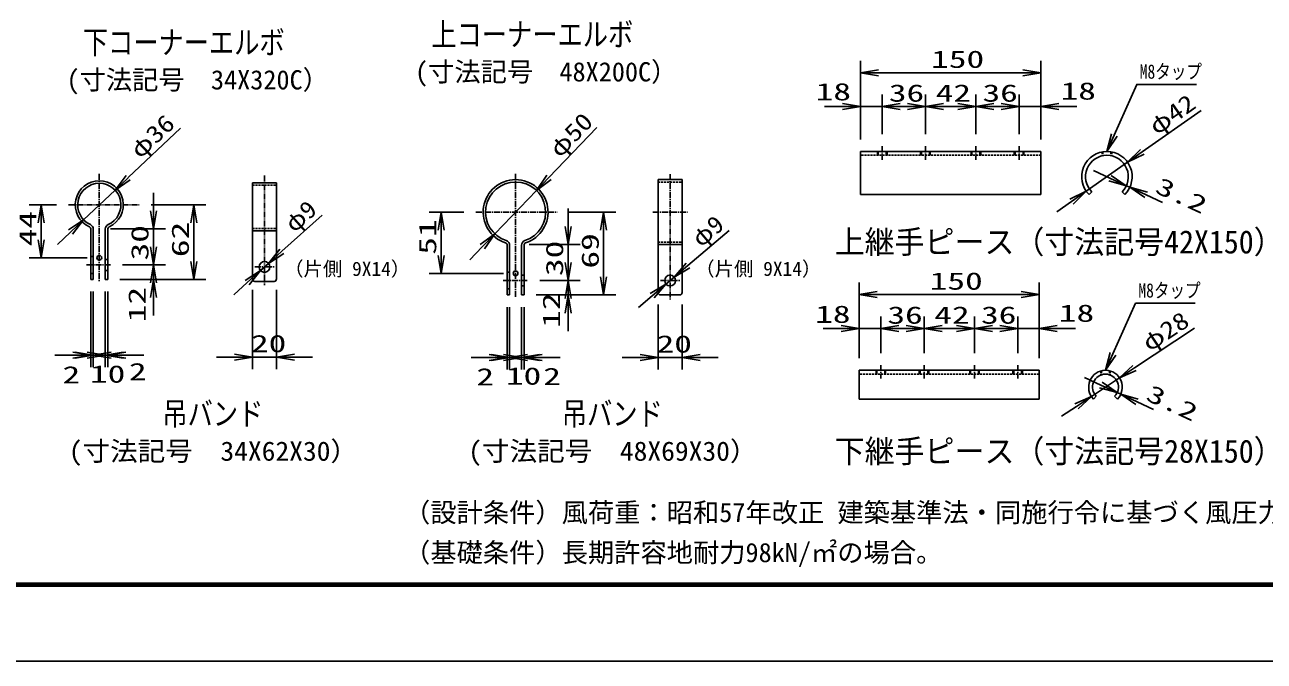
# Model space of a CAD drawing. Units: millimetres, scale not verified. Extents: x -4455 to 4455, y -3150 to 3150.
# Drawn here: x -678 to 2418, y -3150 to -1561 of the extents above; entities that cross this region are included whole.
import ezdxf
from ezdxf.enums import TextEntityAlignment as Align

# ---------------------------------------------------------------- set-up
doc = ezdxf.new("R2010")
doc.units = ezdxf.units.MM
doc.header["$LTSCALE"] = 20
doc.linetypes.add('USER1', pattern=[1.125, 0.75, -0.125, 0.125, -0.125])
doc.linetypes.add('USER2', pattern=[0.375, 0.25, -0.125])
for name, color, linetype, lineweight in [('0-2_0', 7, 'Continuous', 25), ('0-4_EXTCNT-L', 2, 'Continuous', 25), ('0-7_WAKU', 7, 'Continuous', 25), ('0-9_D-TTL-TXT', 2, 'Continuous', 25)]:
    doc.layers.add(name, color=color, linetype=linetype, lineweight=lineweight)
doc.styles.add('ＭＳ ゴシック', font='')
doc.styles.get('ＭＳ ゴシック').set_extended_font_data('MS Gothic')

# ---------------------------------------------------------------- blocks, each defined once
blk = doc.blocks.new('DARROWS')
at = {"layer": '0-2_0', "color": 2}
blk.add_line((0, 0), (-19.982, 0), dxfattribs=at)
blk.add_lwpolyline([(-20, -3.333), (0, 0), (-20, 3.333)], dxfattribs=at)

msp = doc.modelspace()

# ---------------------------------------------------------------- linework, layer by layer
at = {"layer": '0-2_0'}
for p, q in [((1409.95, -1877.55), (1409.95, -1985.09)), ((1859.95, -1877.55), (1409.95, -1877.55)), ((1451.95, -1877.55), (1451.95, -1887.15)), ((1454.05, -1877.55), (1454.05, -1887.15)), ((1473.85, -1877.55), (1473.85, -1887.15)), ((1475.95, -1877.55), (1475.95, -1887.15)), ((1559.95, -1877.55), (1559.95, -1887.15)), ((1562.05, -1877.55), (1562.05, -1887.15)), ((1581.85, -1877.55), (1581.85, -1887.15)), ((1583.95, -1877.55), (1583.95, -1887.15)), ((1685.95, -1877.55), (1685.95, -1887.15)), ((1688.05, -1877.55), (1688.05, -1887.15)), ((1707.85, -1877.55), (1707.85, -1887.15)), ((1709.95, -1877.55), (1709.95, -1887.15)), ((1793.95, -1877.55), (1793.95, -1887.15)), ((1796.05, -1877.55), (1796.05, -1887.15)), ((1815.85, -1877.55), (1815.85, -1887.15)), ((1817.95, -1877.55), (1817.95, -1887.15)), ((1859.95, -1877.55), (1859.95, -1985.09)), ((903.97, -1947.81), (903.97, -2229.81)), ((903.97, -1947.81), (963.97, -1947.81)), ((963.97, -1947.81), (963.97, -2229.81)), ((-109.32, -1955.81), (-109.32, -2195.81)), ((-109.32, -1955.81), (-49.32, -1955.81)), ((-49.32, -1955.81), (-49.32, -2195.81)), ((1987.49, -1978.31), (1980.71, -1985.09)), ((2063.01, -1978.31), (2069.8, -1985.09)), ((2073.73, -1962.95), (2082.44, -1966.97)), ((1859.95, -1985.09), (1409.95, -1985.09)), ((-513, -2071.04), (-513, -2196.81)), ((-507, -2071.04), (-507, -2196.81)), ((-477, -2071.04), (-477, -2196.81)), ((-471, -2071.04), (-471, -2196.81)), ((-463.71, -2070.81), (-423.27, -2070.81)), ((-109.32, -2075.81), (-49.32, -2075.81)), ((527, -2111.52), (527, -2235.81)), ((533, -2111.52), (533, -2235.81)), ((563, -2111.52), (563, -2235.81)), ((569, -2111.52), (569, -2235.81)), ((581.99, -2109.81), (622.15, -2109.81)), ((903.97, -2109.81), (963.97, -2109.81)), ((-513, -2139.81), (-507, -2139.81)), ((-477, -2147.31), (-471, -2147.31)), ((-513, -2181.81), (-507, -2181.81)), ((-513, -2196.81), (-507, -2196.81)), ((-477, -2174.31), (-471, -2174.31)), ((-477, -2196.81), (-471, -2196.81)), ((-109.32, -2193.23), (-109.32, -2195.81)), ((527, -2178.81), (533, -2178.81)), ((563, -2186.31), (569, -2186.31)), ((-103.32, -2201.81), (-55.32, -2201.81)), ((527, -2220.81), (533, -2220.81)), ((563, -2213.31), (569, -2213.31)), ((527, -2235.81), (533, -2235.81)), ((563, -2235.81), (569, -2235.81)), ((909.97, -2235.81), (957.97, -2235.81)), ((1448.37, -2423.87), (1448.37, -2433.47)), ((1450.47, -2423.87), (1450.47, -2433.47)), ((1470.27, -2423.87), (1470.27, -2433.47)), ((1472.37, -2423.87), (1472.37, -2433.47)), ((1556.37, -2423.87), (1556.37, -2433.47)), ((1558.47, -2423.87), (1558.47, -2433.47)), ((1578.27, -2423.87), (1578.27, -2433.47)), ((1580.37, -2423.87), (1580.37, -2433.47)), ((1682.37, -2423.87), (1682.37, -2433.47)), ((1684.47, -2423.87), (1684.47, -2433.47)), ((1704.27, -2423.87), (1704.27, -2433.47)), ((1706.37, -2423.87), (1706.37, -2433.47)), ((1790.37, -2423.87), (1790.37, -2433.47)), ((1792.47, -2423.87), (1792.47, -2433.47)), ((1812.27, -2423.87), (1812.27, -2433.47)), ((1814.37, -2423.87), (1814.37, -2433.47)), ((1856.37, -2423.87), (1856.37, -2495.57)), ((1856.37, -2495.57), (1406.37, -2495.57)), ((1998.76, -2488.78), (1991.98, -2495.57)), ((2044.59, -2488.78), (2051.37, -2495.57)), ((2051.06, -2479.52), (2059.76, -2483.57))]:
    msp.add_line(p, q, dxfattribs=at)
at = {"layer": '0-2_0', "linetype": 'USER2'}
for p, q in [((1859.95, -1887.15), (1409.95, -1887.15)), ((2013.25, -1878.7), (2013.25, -1888.51)), ((2015.35, -1878.33), (2015.35, -1888.07)), ((2035.15, -1878.33), (2035.15, -1888.07)), ((2037.25, -1878.7), (2037.25, -1888.51)), ((-109.32, -1961.81), (-49.32, -1961.81)), ((903.97, -1953.81), (963.97, -1953.81)), ((-109.32, -2069.81), (-49.32, -2069.81)), ((903.97, -2103.81), (963.97, -2103.81)), ((1856.37, -2433.47), (1406.37, -2433.47)), ((2009.68, -2425.62), (2009.68, -2435.77)), ((2011.78, -2425.05), (2011.78, -2435.02)), ((2031.58, -2425.05), (2031.58, -2435.02)), ((2033.68, -2425.62), (2033.68, -2435.77))]:
    msp.add_line(p, q, dxfattribs=at)
at = {"layer": '0-2_0', "color": 4, "linetype": 'USER1'}
for p, q in [((1463.95, -1864.68), (1463.95, -1898.15)), ((1571.95, -1864.68), (1571.95, -1898.15)), ((1697.95, -1864.68), (1697.95, -1898.15)), ((1805.95, -1864.68), (1805.95, -1898.15)), ((-492, -1933.61), (-492, -2203.49)), ((-79.32, -1937.3), (-79.32, -2211.45)), ((548, -1933.21), (548, -2242.66)), ((933.97, -1934.45), (933.97, -2248.31)), ((-569.2, -2010.81), (-392.62, -2010.81)), ((448.36, -2028.81), (652.15, -2028.81)), ((891.11, -2028.81), (977.3, -2028.81)), ((-524.36, -2160.81), (-464.36, -2160.81)), ((-103.32, -2165.81), (-55.32, -2165.81)), ((517.29, -2199.81), (578.77, -2199.81)), ((909.94, -2199.81), (958.01, -2199.81)), ((1460.37, -2411.01), (1460.37, -2444.47)), ((1568.37, -2411.01), (1568.37, -2444.47)), ((1694.37, -2411.01), (1694.37, -2444.47)), ((1802.37, -2411.01), (1802.37, -2444.47))]:
    msp.add_line(p, q, dxfattribs=at)
at = {"layer": '0-2_0'}
msp.add_lwpolyline([(1856.37, -2423.87), (1406.37, -2423.87), (1406.37, -2495.57)], dxfattribs=at)
for centre in [(-79.32, -2165.81), (933.97, -2199.81)]:
    msp.add_circle(centre, 13.5, dxfattribs=at)
for centre, radius, start, end in [((2025.25, -1940.55), 63, 315, 225), ((2025.25, -1940.55), 53.4, 315, 225), ((548, -2028.81), 81, 288.08001, 251.91999), ((-492, -2010.81), 60, 294.14774, 245.85226), ((-492, -2010.81), 54, 294.14774, 245.85226), ((548, -2028.81), 75, 288.08001, 251.91999), ((-519, -2071.04), 6, 0, 65.85226), ((-519, -2071.04), 12, 0, 65.85226), ((-465, -2071.04), 12, 114.14774, 180), ((-465, -2071.04), 6, 114.14774, 180), ((521, -2111.52), 12, 0, 71.91999), ((575, -2111.52), 12, 108.08001, 180), ((521, -2111.52), 6, 0, 71.91999), ((575, -2111.52), 6, 108.08001, 180), ((-103.32, -2195.81), 6, 180, 270), ((-55.32, -2195.81), 6, 270, 0), ((909.97, -2229.81), 6, 180, 270), ((957.97, -2229.81), 6, 270, 0), ((2021.68, -2465.87), 42, 315, 225), ((2021.68, -2465.87), 32.4, 315, 225)]:
    msp.add_arc(centre, radius, start, end, dxfattribs=at)
at = {"layer": '0-4_EXTCNT-L', "color": 1}
for p, q in [((1409.95, -1847.55), (1409.95, -1651.01)), ((1859.95, -1847.55), (1859.95, -1651.01)), ((1409.95, -1847.55), (1409.95, -1735.51)), ((1463.95, -1834.68), (1463.95, -1735.51)), ((1463.95, -1834.68), (1463.95, -1735.51)), ((1571.95, -1834.68), (1571.95, -1735.51)), ((1571.95, -1834.68), (1571.95, -1735.51)), ((1697.95, -1834.68), (1697.95, -1735.51)), ((1697.95, -1834.68), (1697.95, -1735.51)), ((1805.95, -1834.68), (1805.95, -1735.51)), ((1805.95, -1834.68), (1805.95, -1735.51)), ((1859.95, -1847.55), (1859.95, -1735.51)), ((-599.2, -2010.81), (-667, -2010.81)), ((-362.62, -2010.81), (-226, -2010.81)), ((418.36, -2028.81), (332, -2028.81)), ((682.15, -2028.81), (798, -2028.81)), ((-433.71, -2070.81), (-327, -2070.81)), ((611.99, -2109.81), (709, -2109.81)), ((-522, -2142.81), (-667, -2142.81)), ((-434.36, -2160.81), (-327, -2160.81)), ((-434.36, -2160.81), (-327, -2160.81)), ((-441, -2196.81), (-327, -2196.81)), ((-441, -2196.81), (-226, -2196.81)), ((518, -2181.81), (332, -2181.81)), ((-513, -2226.81), (-513, -2415.81)), ((-507, -2226.81), (-507, -2415.81)), ((-507, -2226.81), (-507, -2415.81)), ((-477, -2226.81), (-477, -2415.81)), ((-477, -2226.81), (-477, -2415.81)), ((-471, -2226.81), (-471, -2415.81)), ((-109.32, -2223.23), (-109.32, -2420.81)), ((-49.32, -2223.23), (-49.32, -2420.81)), ((608.77, -2199.81), (709, -2199.81)), ((608.77, -2199.81), (709, -2199.81)), ((1406.37, -2393.87), (1406.37, -2204.74)), ((1856.37, -2393.87), (1856.37, -2204.74)), ((599, -2235.81), (709, -2235.81)), ((599, -2235.81), (798, -2235.81)), ((903.97, -2259.81), (903.97, -2421.81)), ((963.97, -2259.81), (963.97, -2421.81)), ((527, -2265.81), (527, -2421.81)), ((533, -2265.81), (533, -2421.81)), ((533, -2265.81), (533, -2421.81)), ((563, -2265.81), (563, -2421.81)), ((563, -2265.81), (563, -2421.81)), ((569, -2265.81), (569, -2421.81)), ((1406.37, -2393.87), (1406.37, -2289.75)), ((1460.37, -2381.01), (1460.37, -2289.75)), ((1460.37, -2381.01), (1460.37, -2289.75)), ((1568.37, -2381.01), (1568.37, -2289.75)), ((1568.37, -2381.01), (1568.37, -2289.75)), ((1694.37, -2381.01), (1694.37, -2289.75)), ((1694.37, -2381.01), (1694.37, -2289.75)), ((1802.37, -2381.01), (1802.37, -2289.59)), ((1802.37, -2381.01), (1802.37, -2289.75)), ((1856.37, -2393.87), (1856.37, -2289.59))]:
    msp.add_line(p, q, dxfattribs=at)
at = {"layer": '0-4_EXTCNT-L'}
for p, q in [((1454.95, -1681.01), (1814.95, -1681.01)), ((1364.95, -1765.51), (1319.95, -1765.51)), ((1409.95, -1765.51), (1463.95, -1765.51)), ((1508.95, -1765.51), (1553.95, -1765.51)), ((1508.95, -1765.51), (1526.95, -1765.51)), ((1616.95, -1765.51), (1652.95, -1765.51)), ((1760.95, -1765.51), (1715.95, -1765.51)), ((1742.95, -1765.51), (1760.95, -1765.51)), ((1805.95, -1765.51), (1859.95, -1765.51)), ((1904.95, -1765.51), (1949.95, -1765.51)), ((2260.87, -1774.94), (2113.61, -1878.44)), ((-289, -1819.42), (-419.97, -1942.9)), ((750.65, -1817.89), (631.14, -1942.28)), ((1973.71, -1976.77), (2076.8, -1904.32)), ((2032.88, -1944.07), (1992.03, -1925.19)), ((-531.29, -2047.86), (-452.71, -1973.77)), ((-357, -2025.81), (-357, -1980.81)), ((496.04, -2082.9), (599.96, -1974.73)), ((2073.73, -1962.95), (2082.44, -1966.97)), ((1936.9, -2002.65), (1900.08, -2028.53)), ((2123.29, -1985.85), (2164.14, -2004.72)), ((64.43, -2036.28), (-35.86, -2126.65)), ((679, -2064.81), (679, -2019.81)), ((-637, -2055.81), (-637, -2097.81)), ((-357, -2115.81), (-357, -2070.81)), ((-357, -2160.81), (-357, -2070.81)), ((-256, -2151.81), (-256, -2055.81)), ((362, -2136.81), (362, -2073.81)), ((768, -2073.81), (768, -2190.81)), ((-564.03, -2078.73), (-596.77, -2109.6)), ((1081.71, -2074.86), (978.64, -2162.04)), ((464.86, -2115.35), (433.68, -2147.8)), ((679, -2154.81), (679, -2109.81)), ((679, -2199.81), (679, -2109.81)), ((-357, -2196.81), (-357, -2160.81)), ((-89.35, -2174.85), (-69.29, -2156.78)), ((923.66, -2208.53), (944.28, -2191.1)), ((-357, -2205.81), (-357, -2250.81)), ((-122.77, -2204.98), (-156.2, -2235.1)), ((679, -2235.81), (679, -2199.81)), ((-357, -2241.81), (-357, -2286.81)), ((679, -2244.81), (679, -2289.81)), ((889.3, -2237.59), (854.95, -2266.65)), ((1451.37, -2234.74), (1811.37, -2234.74)), ((679, -2280.81), (679, -2325.81)), ((1361.37, -2319.75), (1316.37, -2319.75)), ((1406.37, -2319.75), (1460.37, -2319.75)), ((1505.37, -2319.75), (1550.37, -2319.75)), ((1505.37, -2319.75), (1523.37, -2319.75)), ((1613.37, -2319.75), (1649.37, -2319.75)), ((1757.37, -2319.59), (1712.37, -2319.59)), ((1739.37, -2319.75), (1757.37, -2319.75)), ((1802.37, -2319.59), (1856.37, -2319.59)), ((1901.37, -2319.59), (1946.37, -2319.59)), ((2244.45, -2318.69), (2094.26, -2417.91)), ((-558, -2385.81), (-603, -2385.81)), ((-552, -2385.81), (-597, -2385.81)), ((-522, -2385.81), (-567, -2385.81)), ((-513, -2385.81), (-507, -2385.81)), ((-507, -2385.81), (-477, -2385.81)), ((-471, -2385.81), (-477, -2385.81)), ((-462, -2385.81), (-417, -2385.81)), ((-432, -2385.81), (-387, -2385.81)), ((-426, -2385.81), (-381, -2385.81)), ((-154.32, -2390.81), (-199.32, -2390.81)), ((-109.32, -2390.81), (-49.32, -2390.81)), ((-4.32, -2390.81), (40.68, -2390.81)), ((482, -2391.81), (437, -2391.81)), ((488, -2391.81), (443, -2391.81)), ((518, -2391.81), (473, -2391.81)), ((527, -2391.81), (533, -2391.81)), ((533, -2391.81), (563, -2391.81)), ((569, -2391.81), (563, -2391.81)), ((578, -2391.81), (623, -2391.81)), ((608, -2391.81), (653, -2391.81)), ((614, -2391.81), (659, -2391.81)), ((858.97, -2391.81), (813.97, -2391.81)), ((903.97, -2391.81), (963.97, -2391.81)), ((1008.97, -2391.81), (1053.97, -2391.81)), ((2010.25, -2460.56), (1969.44, -2441.59)), ((1986.63, -2489.02), (2056.72, -2442.72)), ((2051.06, -2479.52), (2059.76, -2483.57)), ((2100.57, -2502.53), (2141.38, -2521.5)), ((1949.09, -2513.83), (1911.54, -2538.63))]:
    msp.add_line(p, q, dxfattribs=at)
at = {"layer": '0-4_EXTCNT-L', "color": 4}
for points in [[(2043.6, -1836.46), (2099.96, -1710.21), (2249.19, -1710.21)], [(2040.32, -2382.78), (2096.69, -2256.53), (2245.92, -2256.53)]]:
    msp.add_lwpolyline(points, dxfattribs=at)
for centre in [(-492, -2142.81), (548, -2181.81)]:
    msp.add_circle(centre, 6, dxfattribs=at)
at = {"layer": '0-7_WAKU', "color": 3}
msp.add_lwpolyline([(-4455, 3150), (4455, 3150), (4455, -3150), (-4455, -3150)], close=True, dxfattribs=at)
at = {"layer": '0-7_WAKU'}
for points in [[(-4155, 2962.5), (4155, 2962.5), (4155, -2962.5), (-4155, -2962.5)], [(-4153.13, 2960.62), (4153.12, 2960.62), (4153.12, -2960.63), (-4153.13, -2960.63)], [(-4151.25, 2958.75), (4151.25, 2958.75), (4151.25, -2958.75), (-4151.25, -2958.75)], [(-4149.38, 2956.87), (4149.37, 2956.87), (4149.37, -2956.88), (-4149.38, -2956.88)], [(-4147.5, 2955), (4147.5, 2955), (4147.5, -2955), (-4147.5, -2955)]]:
    msp.add_lwpolyline(points, close=True, dxfattribs=at)

# ---------------------------------------------------------------- block references
at = {"layer": '0-4_EXTCNT-L', "xscale": 2.25, "yscale": 2.25}
for p, rotation in [((1409.95, -1681.01), 180), ((1463.95, -1765.51), 180), ((1463.95, -1765.51), 180), ((1571.95, -1765.51), 180), ((1697.95, -1765.51), 180), ((1859.95, -1765.51), 180), ((2025.25, -1877.55), 245.94158), ((2076.8, -1904.32), 215.10206), ((-452.71, -1973.77), 223.31532), ((599.96, -1974.73), 226.14576), ((2073.73, -1962.95), 335.20014), ((1973.71, -1976.77), 35.10206), ((2082.44, -1966.97), 155.20014), ((-637, -2010.81), 90), ((-256, -2010.81), 90), ((-531.29, -2047.86), 43.31532), ((-357, -2070.81), 270), ((362, -2028.81), 90), ((768, -2028.81), 90), ((679, -2109.81), 270), ((-637, -2142.81), 270), ((496.04, -2082.9), 46.14576), ((-357, -2160.81), 270), ((-69.29, -2156.78), 222.02314), ((-357, -2160.81), 90), ((-256, -2196.81), 270), ((362, -2181.81), 270), ((679, -2199.81), 270), ((944.28, -2191.1), 220.22389), ((-357, -2196.81), 90), ((-89.35, -2174.85), 42.02314), ((768, -2235.81), 270), ((679, -2199.81), 90), ((923.66, -2208.53), 40.22389), ((1406.37, -2234.74), 180), ((679, -2235.81), 90), ((1460.37, -2319.75), 180), ((1460.37, -2319.75), 180), ((1568.37, -2319.75), 180), ((1694.37, -2319.75), 180), ((1856.37, -2319.59), 180), ((-507, -2385.81), 180), ((-477, -2385.81), 180), ((-471, -2385.81), 180), ((-49.32, -2390.81), 180), ((2021.98, -2423.87), 245.94158), ((533, -2391.81), 180), ((563, -2391.81), 180), ((569, -2391.81), 180), ((963.97, -2391.81), 180), ((2056.72, -2442.72), 213.45095), ((2051.06, -2479.52), 335.07506), ((2059.76, -2483.57), 155.07506), ((1986.63, -2489.02), 33.45095)]:
    msp.add_blockref('DARROWS', p, dxfattribs=dict(at, rotation=rotation))
for p in [(1859.95, -1681.01), (1409.95, -1765.51), (1571.95, -1765.51), (1697.95, -1765.51), (1805.95, -1765.51), (1805.95, -1765.51), (1856.37, -2234.74), (1406.37, -2319.75), (1568.37, -2319.75), (1694.37, -2319.75), (1802.37, -2319.59), (1802.37, -2319.75), (-513, -2385.81), (-507, -2385.81), (-477, -2385.81), (-109.32, -2390.81), (527, -2391.81), (533, -2391.81), (563, -2391.81), (903.97, -2391.81)]:
    msp.add_blockref('DARROWS', p, dxfattribs=at)

# ---------------------------------------------------------------- texts
at = {"layer": '0-4_EXTCNT-L', "color": 4, "style": 'ＭＳ ゴシック'}
for s, height, width, p in [('下コーナーエルボ', 57.77, 0.8, (-533.06, -1651.29)), ('上コーナーエルボ', 57.77, 0.8, (337.53, -1631.29)), ('M8タップ', 35.6, 0.8, (2107.16, -1706.48)), ('上継手ピース（寸法記号42X150）', 57.73, 0.95, (1345.25, -2149.45)), ('M8タップ', 35.6, 0.8, (2103.88, -2252.81)), ('吊バンド', 57.77, 0.8, (-334.47, -2578.29)), ('吊バンド', 57.77, 0.8, (663.53, -2578.29)), ('(寸法記号\u300034X62X30）', 48.11, 1.05, (-568.33, -2664.07)), ('(寸法記号\u300048X69X30）', 48.11, 1.05, (429.67, -2664.07)), ('下継手ピース（寸法記号28X150）', 57.73, 0.95, (1345.25, -2671.99))]:
    msp.add_text(s, height=height, dxfattribs=dict(at, width=width)).set_placement(p, align=Align.BOTTOM_LEFT)
at = {"layer": '0-4_EXTCNT-L', "color": 3, "style": 'ＭＳ ゴシック', "width": 1.5}
for s, p in [('150', (1586.2, -1681.84)), ('18', (1297.68, -1762.93)), ('36', (1480.45, -1766.33)), ('42', (1597.45, -1766.33)), ('36', (1714.45, -1766.33)), ('18', (1909.52, -1761.1)), ('150', (1582.62, -2235.57)), ('18', (1905.19, -2315.73)), ('18', (1296.48, -2318.35)), ('36', (1476.87, -2320.58)), ('42', (1593.87, -2320.58)), ('36', (1710.87, -2320.58)), ('20', (-113.07, -2391.64)), ('20', (900.22, -2392.64)), ('2', (-584, -2469.64)), ('10', (-515.25, -2467.64)), ('2', (-418, -2461.64)), ('2', (450, -2474.64)), ('10', (523.75, -2472.64)), ('2', (617, -2473.64))]:
    msp.add_text(s, height=43.26, dxfattribs=at).set_placement(p, align=Align.BOTTOM_LEFT)
at = {"layer": '0-4_EXTCNT-L', "color": 4, "style": 'ＭＳ ゴシック'}
for s, height, p in [('(寸法記号\u300034X320C）', 48.11, (-573.92, -1737.07)), ('(寸法記号\u300048X200C）', 48.11, (296.67, -1717.07)), ('（片側 9X14）', 35.6, (-30.38, -2198.88)), ('（片側 9X14）', 35.6, (996.62, -2198.88))]:
    msp.add_text(s, height=height, dxfattribs=at).set_placement(p, align=Align.BOTTOM_LEFT)
at = {"layer": '0-4_EXTCNT-L', "color": 3, "style": 'ＭＳ ゴシック'}
for s, rotation, width, p in [('φ42', 35.102, 1.2, (2157.04, -1848.93)), ('φ36', 43.315, 1.2, (-381.2, -1907.48)), ('φ50', 46.146, 1.2, (668.11, -1905)), ('3.2', 335.2, 1.5, (2137.12, -1990.89)), ('φ9', 42.023, 1.1, (3.7, -2092.12)), ('44', 90, 1.5, (-636.17, -2114.31)), ('φ9', 40.224, 1.1, (1019.26, -2128.76)), ('30', 90, 1.5, (-356.17, -2149.56)), ('62', 90, 1.5, (-255.17, -2141.31)), ('51', 90, 1.5, (362.83, -2135.31)), ('30', 90, 1.5, (679.83, -2188.56)), ('69', 90, 1.5, (768.83, -2169.81)), ('12', 90, 1.5, (-363.17, -2303.81)), ('12', 90, 1.5, (671.83, -2317.81)), ('φ28', 33.451, 1.2, (2138.52, -2389.66)), ('3.2', 335.075, 1.5, (2113.95, -2508.69))]:
    msp.add_text(s, height=43.26, rotation=rotation, dxfattribs=dict(at, width=width)).set_placement(p, align=Align.BOTTOM_LEFT)
at = {"layer": '0-9_D-TTL-TXT', "color": 7, "style": 'ＭＳ ゴシック'}
for s, p in [('（設計条件）風荷重：昭和57年改正 建築基準法・同施行令に基づく風圧力に準拠。', (269.29, -2817.21)), ('（基礎条件）長期許容地耐力98kN/㎡の場合。', (269.29, -2917.21))]:
    msp.add_text(s, height=48.11, dxfattribs=at).set_placement(p, align=Align.BOTTOM_LEFT)

doc.saveas('drawing.dxf')
